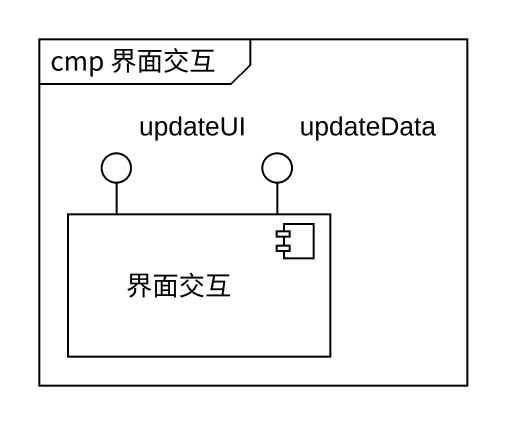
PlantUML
@startuml
mainframe cmp 界面交互
() updateUI #FFFFFF
() updateData #FFFFFF
component 界面交互 #FFFFFF
界面交互 -up- updateUI
界面交互 -up- updateData
@enduml
